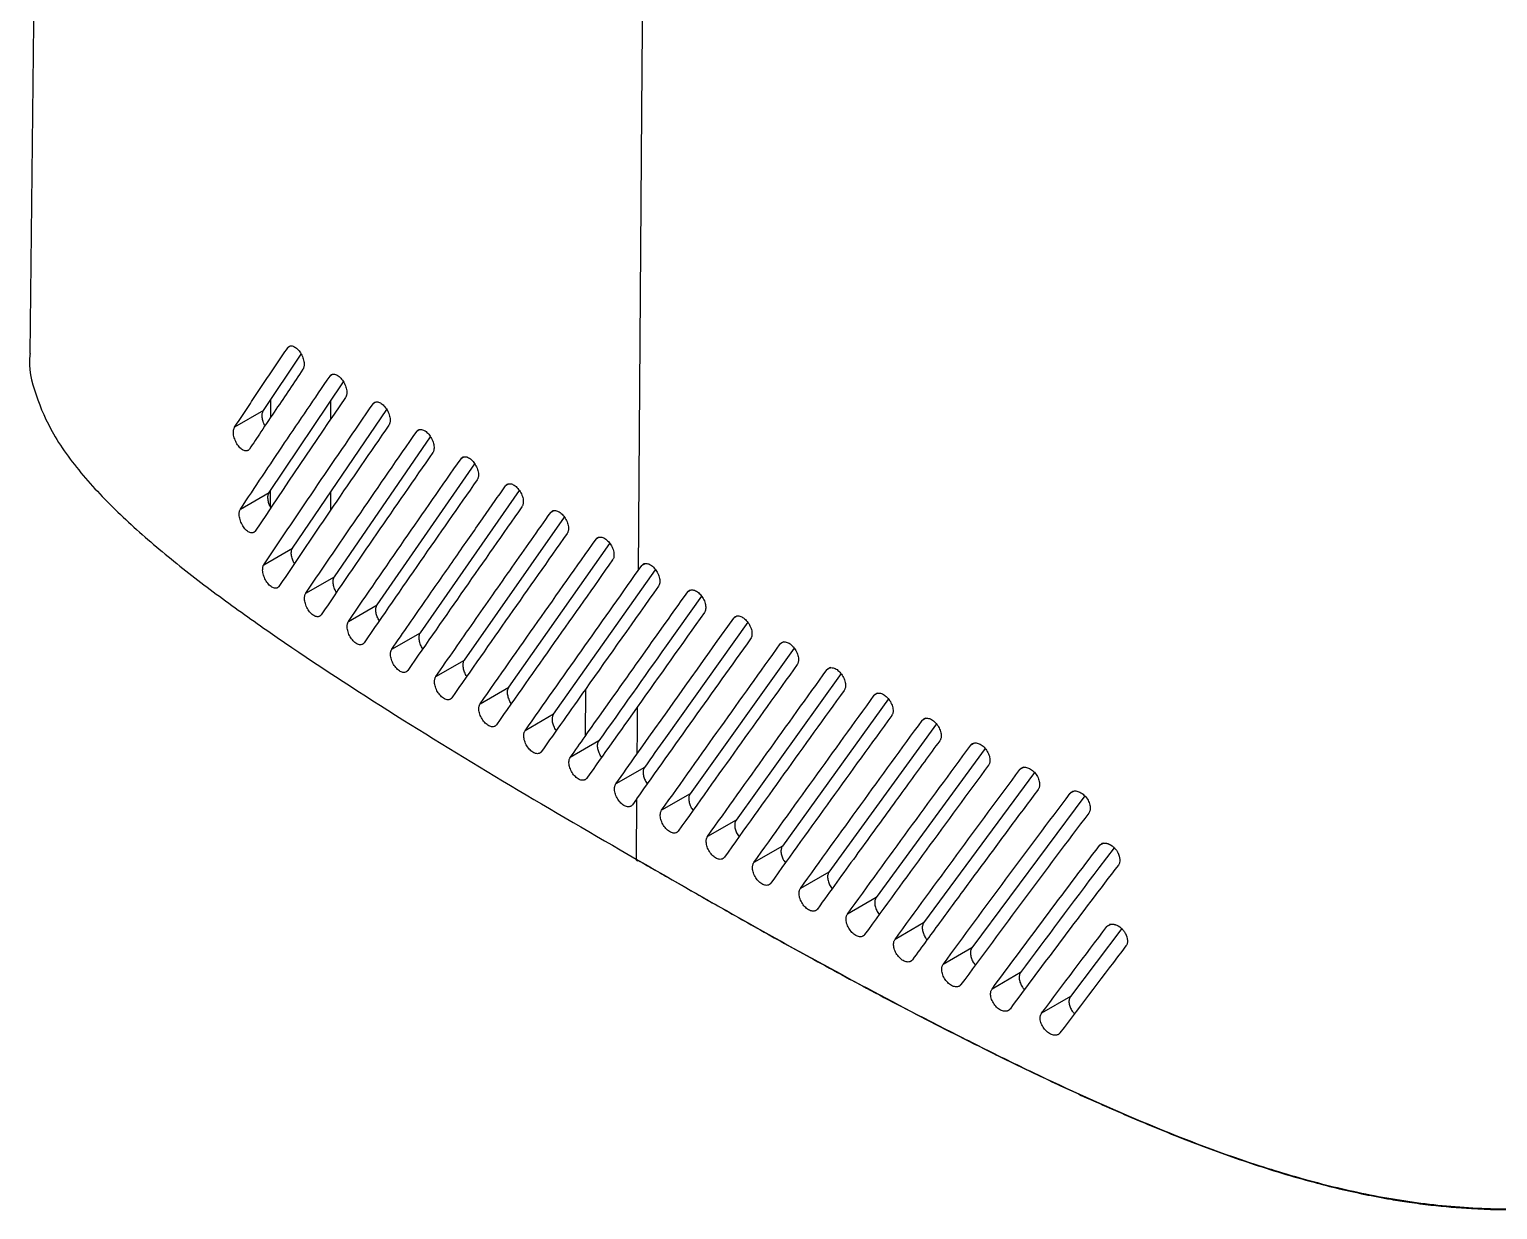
# Model space of a CAD drawing. Header units: millimetres. Extents: x 1677 to 3499, y -182 to 1106.
# Drawn here: x 2952.6 to 3087.2, y 393.3 to 501.5 of the extents above; entities that cross this region are included whole.
import ezdxf

# ---------------------------------------------------------------- set-up
doc = ezdxf.new("R2010")
doc.units = ezdxf.units.MM
doc.layers.get('0').update_dxf_attribs({"lineweight": 18})

msp = doc.modelspace()

# ---------------------------------------------------------------- linework, layer by layer
at = {"color": 7, "linetype": 'Continuous', "lineweight": 25}
for p, q in [((2974.08, 466.53), (2977.54, 471.72)), ((2974.61, 459.01), (2981.43, 469.16)), ((2980.27, 465.75), (2980.27, 467.44)), ((2974.08, 466.53), (2971.44, 465)), ((2976.76, 453.92), (2985.39, 466.64)), ((2980.59, 451.29), (2989.4, 464.14)), ((2984.5, 448.71), (2993.46, 461.66)), ((2971.97, 457.49), (2974.61, 459.01)), ((2980.27, 457.4), (2980.27, 459.1)), ((2988.48, 446.16), (2997.55, 459.2)), ((2992.51, 443.65), (3001.69, 456.76)), ((2974.13, 452.4), (2976.76, 453.92)), ((2996.58, 441.16), (3005.85, 454.33)), ((3008.45, 451.86), (3008.78, 452.33)), ((2977.96, 449.78), (2980.59, 451.29)), ((3000.69, 438.69), (3010.04, 451.93)), ((2981.88, 447.2), (2984.5, 448.71)), ((3014.25, 449.53), (3011, 444.96)), ((3018.48, 447.13), (3010.94, 436.53)), ((2985.86, 444.65), (2988.48, 446.16)), ((3022.74, 444.76), (3013.2, 431.39)), ((2989.89, 442.14), (2992.51, 443.65)), ((3027.04, 442.41), (3017.41, 428.98)), ((2993.96, 439.65), (2996.58, 441.16)), ((3003.6, 440.97), (3003.57, 436.65)), ((3031.38, 440.09), (3021.66, 426.59)), ((3000.69, 438.69), (2998.07, 437.18)), ((3035.78, 437.81), (3025.93, 424.22)), ((3004.84, 436.25), (3002.22, 434.73)), ((3040.24, 435.56), (3030.25, 421.87)), ((3009.02, 433.81), (3006.39, 432.3)), ((3044.76, 433.36), (3034.61, 419.55)), ((3008.29, 430.91), (3007.91, 430.39)), ((3008.29, 430.92), (3008.25, 425.41)), ((3013.2, 431.39), (3010.59, 429.88)), ((3049.39, 431.2), (3039.03, 417.26)), ((3017.41, 428.98), (3014.8, 427.48)), ((3008.17, 425.45), (3008.46, 425.28)), ((3021.66, 426.59), (3019.04, 425.08)), ((3052.07, 426.45), (3050.67, 424.6)), ((3025.93, 424.22), (3023.31, 422.71)), ((3050.67, 424.6), (3050.68, 424.61)), ((3030.25, 421.87), (3027.63, 420.36)), ((3034.61, 419.55), (3031.99, 418.04)), ((3052.78, 419.04), (3048.07, 412.8)), ((3039.03, 417.26), (3036.4, 415.74)), ((3043.5, 415.01), (3040.88, 413.49)), ((3048.07, 412.8), (3045.43, 411.28))]:
    msp.add_line(p, q, dxfattribs=at)
at = {"color": 8, "linetype": 'Continuous', "lineweight": 25}
for p, q in [((2976.49, 472.4), (2976.31, 472.3)), ((2980.37, 469.81), (2980.19, 469.7)), ((2984.33, 467.26), (2984.14, 467.15)), ((2988.34, 464.73), (2988.14, 464.62)), ((2992.4, 462.24), (2992.2, 462.12)), ((2996.49, 459.76), (2996.29, 459.64)), ((3000.61, 457.29), (3000.42, 457.19)), ((3004.78, 454.86), (3004.58, 454.75)), ((3009.07, 452.49), (3008.78, 452.33)), ((3013.27, 450.08), (3012.98, 449.91)), ((3017.5, 447.68), (3017.21, 447.51)), ((3021.79, 445.32), (3021.46, 445.13)), ((3026.08, 442.96), (3025.75, 442.77)), ((3030.42, 440.62), (3030.09, 440.43)), ((3034.81, 438.32), (3034.48, 438.12)), ((3039.27, 436.05), (3038.93, 435.85)), ((3043.79, 433.82), (3043.44, 433.62)), ((3048.4, 431.64), (3048.05, 431.44)), ((3051.09, 426.86), (3050.73, 426.65)), ((3051.77, 419.42), (3051.42, 419.22))]:
    msp.add_line(p, q, dxfattribs=at)
at = {"color": 7, "linetype": 'Continuous', "lineweight": 25}
for points in [[(2953.86, 581.91), (2953.27, 526.83), (2952.68, 471.76)], [(3009.08, 536.04), (3008.76, 493.95), (3008.45, 451.86)], [(3008.35, 439.34), (3008.34, 437.18), (3008.32, 435.02)]]:
    msp.add_lwpolyline(points, dxfattribs=at)
for start_param, end_param in [(1.403131, 1.405159), (1.413501, 1.415308)]:
    msp.add_ellipse((2976.77, 331.16), major_axis=(2.48, 817.3), ratio=0.003023, start_param=start_param, end_param=end_param, dxfattribs=at)
for points, knots in [([(2976.31, 472.3), (2976.32, 472.31), (2976.34, 472.34), (2976.38, 472.38), (2976.42, 472.41), (2976.47, 472.44), (2976.54, 472.46), (2976.65, 472.48), (2976.8, 472.44), (2976.96, 472.37), (2977.17, 472.22), (2977.43, 471.94), (2977.63, 471.57), (2977.74, 471.27), (2977.8, 471.04), (2977.83, 470.82), (2977.82, 470.64), (2977.79, 470.51), (2977.76, 470.4), (2977.72, 470.34), (2977.71, 470.32)], [0, 0, 0, 0, 3132.908777, 6237.33648, 9332.755591, 12438.807198, 15574.931761, 23342.978654, 31115.457553, 38881.522736, 46648.825354, 62105.657865, 77567.282024, 85344.363943, 93117.339069, 100896.313734, 108673.743248, 113881.785831, 119044.94757, 124254.642774, 124254.642774, 124254.642774, 124254.642774]), ([(2952.7, 471.76), (2952.69, 471.73), (2952.49, 470.46), (2953.15, 467.95), (2954.78, 464.15), (2957.65, 460.31), (2961.37, 456.52), (2965.55, 452.92), (2970.01, 449.49), (2976.56, 444.82), (2985.43, 439.02), (2996.68, 432.12), (3004.39, 427.65), (3008.25, 425.41)], [0, 0, 0, 0, 157.0414, 5265.413477, 10386.541273, 16461.623818, 22512.678827, 28496.725884, 34431.949953, 40345.351997, 53456.454374, 66564.328152, 79683.230457, 79683.230457, 79683.230457, 79683.230457]), ([(2971.44, 465), (2971.76, 465.49), (2972.4, 466.45), (2973.37, 467.91), (2974.34, 469.37), (2975.32, 470.83), (2975.98, 471.81), (2976.31, 472.3)], [0, 0, 0, 0, 7505.783162, 15010.381855, 22513.893089, 30016.441955, 37518.426049, 37518.426049, 37518.426049, 37518.426049]), ([(2977.71, 470.32), (2977.29, 469.7), (2976.47, 468.48), (2975.18, 466.56), (2973.96, 464.74), (2973.15, 463.52), (2972.8, 463)], [0, 0, 0, 0, 7671.035032, 15323.58108, 23996.201017, 30647.169926, 30647.169926, 30647.169926, 30647.169926]), ([(2980.19, 469.7), (2980.2, 469.72), (2980.22, 469.75), (2980.26, 469.79), (2980.3, 469.82), (2980.35, 469.85), (2980.43, 469.87), (2980.54, 469.89), (2980.69, 469.86), (2980.85, 469.79), (2981.07, 469.63), (2981.33, 469.35), (2981.54, 468.99), (2981.65, 468.69), (2981.71, 468.46), (2981.73, 468.24), (2981.73, 468.07), (2981.7, 467.93), (2981.67, 467.82), (2981.63, 467.77), (2981.61, 467.74)], [0, 0, 0, 0, 3138.960879, 6249.103493, 9349.913229, 12461.050493, 15601.981425, 23384.221577, 31169.290959, 38948.947292, 46729.517877, 62213.124965, 77702.062201, 85492.231551, 93279.838213, 101071.89103, 108862.850244, 114080.234697, 119252.406905, 124470.650895, 124470.650895, 124470.650895, 124470.650895]), ([(2971.97, 457.49), (2973.31, 459.5), (2974.66, 461.53), (2977.4, 465.6), (2978.79, 467.65), (2980.19, 469.7)], [0, 0, 0, 0, 8646.453463, 8646.453463, 17292.906925, 17292.906925, 17292.906925, 17292.906925]), ([(2984.14, 467.15), (2984.15, 467.17), (2984.17, 467.2), (2984.21, 467.24), (2984.26, 467.27), (2984.3, 467.3), (2984.38, 467.32), (2984.49, 467.34), (2984.65, 467.31), (2984.81, 467.24), (2985.03, 467.09), (2985.3, 466.81), (2985.51, 466.45), (2985.62, 466.15), (2985.68, 465.92), (2985.71, 465.71), (2985.7, 465.53), (2985.67, 465.39), (2985.64, 465.29), (2985.6, 465.23), (2985.59, 465.2)], [0, 0, 0, 0, 3144.867217, 6260.678954, 9366.939504, 12483.332457, 15629.351208, 23425.718559, 31223.838963, 39017.227089, 46811.287362, 62322.009098, 77838.417627, 85641.979255, 93443.99559, 101249.419441, 109054.078846, 114280.795597, 119462.076261, 124689.173421, 124689.173421, 124689.173421, 124689.173421]), ([(2974.23, 465.14), (2974.18, 465.23), (2974.07, 465.45), (2973.98, 465.82), (2973.96, 466.19), (2974.01, 466.41), (2974.07, 466.5), (2974.08, 466.53)], [0, 0, 0, 0, 7015.193248, 16309.506711, 25542.377512, 34735.050743, 37554.845151, 37554.845151, 37554.845151, 37554.845151]), ([(2972.8, 463), (2972.79, 462.98), (2972.77, 462.95), (2972.73, 462.91), (2972.69, 462.88), (2972.64, 462.86), (2972.57, 462.83), (2972.46, 462.82), (2972.32, 462.86), (2972.16, 462.93), (2971.96, 463.09), (2971.71, 463.38), (2971.52, 463.74), (2971.41, 464.05), (2971.35, 464.28), (2971.33, 464.5), (2971.34, 464.68), (2971.36, 464.81), (2971.39, 464.92), (2971.43, 464.98), (2971.44, 465)], [0, 0, 0, 0, 3130.405003, 6232.747944, 9326.558413, 12431.530056, 15567.149521, 23329.571157, 31100.144259, 38861.335785, 46626.00446, 62075.499067, 77528.510122, 85303.184128, 93069.039044, 100845.105269, 108618.189262, 113822.636943, 118983.175143, 124191.899203, 124191.899203, 124191.899203, 124191.899203]), ([(2988.14, 464.62), (2988.16, 464.64), (2988.18, 464.67), (2988.22, 464.71), (2988.26, 464.74), (2988.31, 464.77), (2988.39, 464.8), (2988.51, 464.81), (2988.66, 464.79), (2988.83, 464.72), (2989.05, 464.57), (2989.32, 464.29), (2989.53, 463.93), (2989.65, 463.63), (2989.71, 463.41), (2989.73, 463.19), (2989.73, 463.01), (2989.7, 462.87), (2989.67, 462.77), (2989.63, 462.71), (2989.61, 462.68)], [0, 0, 0, 0, 3150.680209, 6272.13921, 9383.904893, 12505.687173, 15657.008161, 23467.480181, 31279.014035, 39086.260429, 46894.000757, 62432.13754, 77976.185501, 85793.386218, 93609.678285, 101428.719457, 109247.229326, 114483.292991, 119673.768852, 124909.949973, 124909.949973, 124909.949973, 124909.949973]), ([(2992.2, 462.12), (2992.21, 462.14), (2992.23, 462.17), (2992.27, 462.21), (2992.32, 462.24), (2992.37, 462.27), (2992.45, 462.3), (2992.56, 462.31), (2992.72, 462.29), (2992.89, 462.22), (2993.11, 462.07), (2993.39, 461.8), (2993.6, 461.44), (2993.72, 461.14), (2993.78, 460.91), (2993.8, 460.7), (2993.8, 460.52), (2993.77, 460.38), (2993.73, 460.28), (2993.7, 460.22), (2993.68, 460.19)], [0, 0, 0, 0, 3156.426213, 6283.517056, 9400.82806, 12528.098794, 15684.882614, 23509.452949, 31334.659216, 39155.866938, 46977.420226, 62543.195058, 78115.021892, 85946.01051, 93776.537004, 101609.365779, 109441.847879, 114687.296263, 119887.03352, 125132.435994, 125132.435994, 125132.435994, 125132.435994]), ([(2974.77, 457.61), (2974.72, 457.71), (2974.6, 457.93), (2974.51, 458.31), (2974.49, 458.67), (2974.54, 458.89), (2974.6, 458.99), (2974.61, 459.01)], [0, 0, 0, 0, 7265.37344, 16490.1286, 25659.266204, 34791.326603, 37596.786962, 37596.786962, 37596.786962, 37596.786962]), ([(2985.86, 444.65), (2986.38, 445.41), (2987.41, 446.9), (2988.91, 449.07), (2990.34, 451.12), (2991.68, 453.05), (2992.95, 454.87), (2994.14, 456.57), (2995.24, 458.14), (2995.95, 459.16), (2996.29, 459.64)], [0, 0, 0, 0, 8847.22618, 17229.879618, 25148.017273, 32601.690187, 39591.056092, 46116.126351, 52176.872228, 57773.267101, 57773.267101, 57773.267101, 57773.267101]), ([(2996.29, 459.64), (2996.3, 459.66), (2996.33, 459.69), (2996.37, 459.73), (2996.41, 459.76), (2996.46, 459.79), (2996.54, 459.82), (2996.66, 459.84), (2996.82, 459.81), (2996.99, 459.74), (2997.22, 459.6), (2997.49, 459.33), (2997.71, 458.97), (2997.83, 458.67), (2997.89, 458.44), (2997.91, 458.23), (2997.91, 458.05), (2997.88, 457.91), (2997.84, 457.81), (2997.81, 457.75), (2997.79, 457.72)], [0, 0, 0, 0, 3162.16945, 6294.909374, 9417.803653, 12550.621354, 15712.946044, 23551.661509, 31390.700357, 39225.958586, 47061.434741, 62655.040249, 78254.792453, 86099.715766, 93944.458282, 101791.207597, 109637.759137, 114892.612309, 120101.670209, 125356.41907, 125356.41907, 125356.41907, 125356.41907]), ([(2973.34, 455.49), (2973.33, 455.47), (2973.3, 455.44), (2973.27, 455.4), (2973.22, 455.37), (2973.18, 455.35), (2973.11, 455.32), (2973, 455.31), (2972.85, 455.34), (2972.7, 455.42), (2972.49, 455.57), (2972.24, 455.86), (2972.05, 456.23), (2971.94, 456.54), (2971.88, 456.77), (2971.86, 456.98), (2971.87, 457.16), (2971.89, 457.3), (2971.92, 457.4), (2971.96, 457.46), (2971.97, 457.49)], [0, 0, 0, 0, 3134.388282, 6240.594771, 9338.164642, 12446.809049, 15586.033874, 23358.130998, 31137.811434, 38908.504483, 46682.462652, 62150.657034, 77622.56917, 85406.475644, 93182.215298, 100967.569689, 108750.114293, 113961.020471, 119127.82639, 124342.628776, 124342.628776, 124342.628776, 124342.628776]), ([(2989.89, 442.14), (2990.47, 442.97), (2991.62, 444.64), (2993.37, 447.14), (2995.12, 449.65), (2996.88, 452.16), (2998.65, 454.67), (2999.83, 456.35), (3000.42, 457.19)], [0, 0, 0, 0, 7405.750782, 14809.153363, 22210.282652, 29609.13416, 37005.702311, 44399.980602, 44399.980602, 44399.980602, 44399.980602]), ([(3000.42, 457.19), (3000.43, 457.2), (3000.46, 457.23), (3000.5, 457.27), (3000.54, 457.31), (3000.59, 457.34), (3000.67, 457.37), (3000.79, 457.38), (3000.95, 457.36), (3001.12, 457.29), (3001.35, 457.15), (3001.63, 456.87), (3001.85, 456.52), (3001.97, 456.22), (3002.03, 455.99), (3002.06, 455.78), (3002.05, 455.6), (3002.02, 455.46), (3001.98, 455.36), (3001.95, 455.3), (3001.93, 455.27)], [0, 0, 0, 0, 3167.904755, 6306.305784, 9434.816919, 12573.237903, 15741.18321, 23594.081384, 31447.103439, 39296.491863, 47145.993129, 62767.60632, 78395.421919, 86254.396961, 94113.36035, 101974.148906, 109834.858167, 115099.150892, 120317.583998, 125581.774961, 125581.774961, 125581.774961, 125581.774961]), ([(2976.93, 452.5), (2976.87, 452.6), (2976.75, 452.83), (2976.65, 453.22), (2976.63, 453.58), (2976.69, 453.81), (2976.74, 453.9), (2976.76, 453.92)], [0, 0, 0, 0, 7673.008682, 16772.335233, 25830.557992, 34860.909407, 37649.143729, 37649.143729, 37649.143729, 37649.143729]), ([(3004.58, 454.75), (3004.6, 454.76), (3004.62, 454.8), (3004.66, 454.84), (3004.71, 454.87), (3004.76, 454.9), (3004.84, 454.93), (3004.96, 454.95), (3005.12, 454.92), (3005.29, 454.86), (3005.52, 454.71), (3005.8, 454.44), (3006.02, 454.09), (3006.14, 453.79), (3006.2, 453.56), (3006.23, 453.35), (3006.22, 453.17), (3006.2, 453.03), (3006.16, 452.92), (3006.12, 452.87), (3006.1, 452.84)], [0, 0, 0, 0, 3173.639553, 6317.715868, 9451.874045, 12595.945502, 15769.576264, 23636.697444, 31503.828718, 39367.41877, 47231.035471, 62880.814701, 78536.823161, 86409.950783, 94283.150987, 102158.08154, 110033.025471, 115306.793649, 120534.650964, 125808.362442, 125808.362442, 125808.362442, 125808.362442]), ([(2975.51, 450.41), (2975.5, 450.4), (2975.48, 450.37), (2975.44, 450.33), (2975.39, 450.3), (2975.35, 450.27), (2975.28, 450.25), (2975.17, 450.23), (2975.02, 450.27), (2974.86, 450.34), (2974.65, 450.49), (2974.4, 450.78), (2974.2, 451.15), (2974.09, 451.45), (2974.03, 451.68), (2974.01, 451.9), (2974.02, 452.08), (2974.04, 452.21), (2974.07, 452.32), (2974.11, 452.37), (2974.13, 452.4)], [0, 0, 0, 0, 3139.569985, 6250.647584, 9352.777551, 12465.674456, 15608.851655, 23393.145204, 31183.222424, 38965.584789, 46750.502625, 62241.214177, 77736.244948, 85530.954702, 93319.472711, 101115.780148, 108909.817041, 114128.779624, 119303.176174, 124524.907077, 124524.907077, 124524.907077, 124524.907077]), ([(3008.78, 452.33), (3008.84, 452.41), (3008.91, 452.47), (3009.1, 452.53), (3009.21, 452.52), (3009.43, 452.47), (3009.55, 452.41), (3009.78, 452.24), (3009.89, 452.13), (3010.09, 451.88), (3010.18, 451.74), (3010.32, 451.45), (3010.37, 451.3), (3010.43, 451), (3010.43, 450.86), (3010.4, 450.61), (3010.36, 450.5), (3010.3, 450.42)], [0, 0, 0, 0, 7278.332832, 7278.332832, 14556.665665, 14556.665665, 21834.998497, 21834.998497, 29113.33133, 29113.33133, 36391.664162, 36391.664162, 43669.996995, 43669.996995, 50948.329827, 50948.329827, 58226.66266, 58226.66266, 58226.66266, 58226.66266]), ([(2980.78, 449.85), (2980.72, 449.96), (2980.59, 450.2), (2980.49, 450.59), (2980.47, 450.95), (2980.52, 451.18), (2980.58, 451.27), (2980.59, 451.29)], [0, 0, 0, 0, 8128.394625, 17089.327623, 26025.098804, 34942.92067, 37712.592082, 37712.592082, 37712.592082, 37712.592082]), ([(2979.38, 447.8), (2979.36, 447.79), (2979.34, 447.76), (2979.3, 447.72), (2979.26, 447.69), (2979.21, 447.66), (2979.14, 447.63), (2979.03, 447.62), (2978.87, 447.65), (2978.71, 447.72), (2978.5, 447.88), (2978.24, 448.16), (2978.04, 448.52), (2977.93, 448.83), (2977.87, 449.05), (2977.85, 449.27), (2977.85, 449.45), (2977.88, 449.59), (2977.91, 449.69), (2977.95, 449.75), (2977.96, 449.78)], [0, 0, 0, 0, 3145.678063, 6262.504235, 9370.025804, 12487.965746, 15635.851952, 23434.538501, 31236.952859, 39033.064045, 46831.014229, 62348.382696, 77870.767684, 85678.373948, 93481.891209, 101291.15763, 109098.769855, 114327.180997, 119510.567037, 124740.611979, 124740.611979, 124740.611979, 124740.611979]), ([(3012.98, 449.91), (3013.04, 450), (3013.12, 450.05), (3013.31, 450.11), (3013.41, 450.11), (3013.64, 450.05), (3013.76, 449.99), (3013.99, 449.83), (3014.1, 449.72), (3014.3, 449.47), (3014.39, 449.33), (3014.53, 449.04), (3014.58, 448.89), (3014.64, 448.59), (3014.64, 448.45), (3014.61, 448.2), (3014.57, 448.09), (3014.51, 448.01)], [0, 0, 0, 0, 7291.51497, 7291.51497, 14583.029941, 14583.029941, 21874.544911, 21874.544911, 29166.059881, 29166.059881, 36457.574852, 36457.574852, 43749.089822, 43749.089822, 51040.604792, 51040.604792, 58332.119763, 58332.119763, 58332.119763, 58332.119763]), ([(2984.71, 447.25), (2984.64, 447.36), (2984.51, 447.61), (2984.4, 448), (2984.38, 448.36), (2984.43, 448.59), (2984.49, 448.69), (2984.5, 448.71)], [0, 0, 0, 0, 8493.546052, 17351.12445, 26193.321802, 35023.888364, 37776.923649, 37776.923649, 37776.923649, 37776.923649]), ([(2983.32, 445.24), (2983.3, 445.22), (2983.28, 445.19), (2983.24, 445.15), (2983.2, 445.12), (2983.15, 445.09), (2983.07, 445.06), (2982.96, 445.05), (2982.81, 445.08), (2982.64, 445.15), (2982.42, 445.3), (2982.16, 445.58), (2981.95, 445.94), (2981.84, 446.24), (2981.78, 446.47), (2981.76, 446.69), (2981.76, 446.87), (2981.79, 447), (2981.83, 447.11), (2981.86, 447.17), (2981.88, 447.2)], [0, 0, 0, 0, 3151.625791, 6274.147138, 9387.122797, 12510.29116, 15663.199506, 23476.167585, 31291.453644, 39101.429107, 46912.693158, 62457.10543, 78007.009617, 85827.836819, 93646.077038, 101468.623078, 109289.982, 114527.831767, 119720.319366, 124959.030805, 124959.030805, 124959.030805, 124959.030805]), ([(3017.21, 447.51), (3017.27, 447.6), (3017.35, 447.65), (3017.53, 447.71), (3017.64, 447.71), (3017.87, 447.65), (3017.99, 447.6), (3018.22, 447.43), (3018.33, 447.32), (3018.53, 447.08), (3018.62, 446.93), (3018.76, 446.64), (3018.82, 446.49), (3018.88, 446.19), (3018.88, 446.05), (3018.85, 445.81), (3018.81, 445.7), (3018.75, 445.61)], [0, 0, 0, 0, 7304.749672, 7304.749672, 14609.499345, 14609.499345, 21914.249017, 21914.249017, 29218.998689, 29218.998689, 36523.748362, 36523.748362, 43828.498034, 43828.498034, 51133.247706, 51133.247706, 58437.997379, 58437.997379, 58437.997379, 58437.997379]), ([(2988.7, 444.69), (2988.7, 444.69), (2988.61, 444.79), (2988.49, 445.06), (2988.37, 445.45), (2988.35, 445.82), (2988.4, 446.05), (2988.46, 446.14), (2988.48, 446.16)], [0, 0, 0, 0, 19.625317, 10319.284551, 20611.499092, 30893.013024, 41165.81443, 44375.954144, 44375.954144, 44375.954144, 44375.954144]), ([(2987.31, 442.7), (2987.3, 442.69), (2987.28, 442.66), (2987.24, 442.62), (2987.19, 442.58), (2987.15, 442.56), (2987.07, 442.53), (2986.95, 442.51), (2986.8, 442.54), (2986.63, 442.61), (2986.41, 442.76), (2986.14, 443.04), (2985.93, 443.4), (2985.82, 443.7), (2985.76, 443.93), (2985.73, 444.14), (2985.74, 444.32), (2985.77, 444.46), (2985.8, 444.56), (2985.84, 444.62), (2985.86, 444.65)], [0, 0, 0, 0, 3157.464915, 6285.650326, 9404.133489, 12532.673871, 15690.842241, 23518.023834, 31346.599276, 39170.530849, 46995.348228, 62567.125861, 78144.704376, 85979.042482, 93811.790745, 101647.883366, 109483.133571, 114730.4065, 119932.086514, 125179.751305, 125179.751305, 125179.751305, 125179.751305]), ([(3021.46, 445.13), (3021.48, 445.14), (3021.5, 445.18), (3021.54, 445.22), (3021.59, 445.25), (3021.64, 445.28), (3021.72, 445.31), (3021.85, 445.33), (3022.01, 445.31), (3022.19, 445.25), (3022.42, 445.11), (3022.71, 444.84), (3022.93, 444.49), (3023.06, 444.19), (3023.12, 443.97), (3023.15, 443.75), (3023.14, 443.57), (3023.11, 443.43), (3023.07, 443.33), (3023.04, 443.27), (3023.02, 443.24)], [0, 0, 0, 0, 3196.622178, 6363.528257, 9520.497662, 12687.496237, 15884.302183, 23808.654017, 31733.096455, 39654.018246, 47574.760499, 63338.373658, 79108.144668, 87038.579024, 94968.946324, 102901.141021, 110833.622587, 116145.565537, 121411.490136, 126723.846961, 126723.846961, 126723.846961, 126723.846961]), ([(2992.74, 442.16), (2992.73, 442.16), (2992.64, 442.27), (2992.52, 442.55), (2992.4, 442.93), (2992.38, 443.3), (2992.43, 443.53), (2992.49, 443.63), (2992.51, 443.65)], [0, 0, 0, 0, 384.903507, 10610.441823, 20832.412503, 31048.373083, 41258.93618, 44454.619392, 44454.619392, 44454.619392, 44454.619392]), ([(3025.75, 442.77), (3025.77, 442.78), (3025.79, 442.82), (3025.84, 442.86), (3025.88, 442.89), (3025.94, 442.92), (3026.02, 442.95), (3026.14, 442.97), (3026.31, 442.95), (3026.49, 442.89), (3026.73, 442.75), (3027.01, 442.48), (3027.24, 442.13), (3027.37, 441.84), (3027.43, 441.61), (3027.46, 441.4), (3027.45, 441.22), (3027.42, 441.08), (3027.38, 440.97), (3027.34, 440.91), (3027.33, 440.88)], [0, 0, 0, 0, 3202.336842, 6374.968593, 9537.709989, 12710.561462, 15913.334484, 23852.070284, 31791.155322, 39726.589431, 47661.808844, 63454.235799, 79252.701593, 87197.696768, 95142.355608, 103089.085815, 111036.190285, 116357.70224, 121633.263977, 126955.540626, 126955.540626, 126955.540626, 126955.540626]), ([(2991.36, 440.2), (2991.35, 440.18), (2991.33, 440.15), (2991.28, 440.11), (2991.24, 440.08), (2991.19, 440.05), (2991.11, 440.02), (2991, 440.01), (2990.84, 440.03), (2990.67, 440.1), (2990.45, 440.25), (2990.18, 440.53), (2989.96, 440.88), (2989.85, 441.19), (2989.79, 441.41), (2989.76, 441.63), (2989.77, 441.81), (2989.8, 441.94), (2989.83, 442.05), (2989.87, 442.11), (2989.89, 442.14)], [0, 0, 0, 0, 3163.250446, 6297.09374, 9421.130049, 12555.142997, 15718.728444, 23560.074886, 31402.268643, 39240.230821, 47078.795027, 62678.200859, 78283.597821, 86131.670891, 93978.787555, 101828.637524, 109677.893131, 114934.591937, 120145.538132, 125402.365481, 125402.365481, 125402.365481, 125402.365481]), ([(2996.82, 439.66), (2996.81, 439.67), (2996.72, 439.78), (2996.59, 440.06), (2996.47, 440.44), (2996.45, 440.81), (2996.5, 441.04), (2996.57, 441.14), (2996.58, 441.16)], [0, 0, 0, 0, 655.636494, 10831.940762, 21006.99705, 31179.196848, 41348.353749, 44533.914023, 44533.914023, 44533.914023, 44533.914023]), ([(3030.09, 440.43), (3030.1, 440.45), (3030.13, 440.48), (3030.17, 440.52), (3030.22, 440.56), (3030.27, 440.58), (3030.36, 440.62), (3030.48, 440.64), (3030.65, 440.62), (3030.83, 440.56), (3031.07, 440.42), (3031.36, 440.16), (3031.59, 439.81), (3031.72, 439.51), (3031.78, 439.29), (3031.81, 439.07), (3031.81, 438.89), (3031.78, 438.76), (3031.74, 438.65), (3031.7, 438.59), (3031.68, 438.56)], [0, 0, 0, 0, 3208.008754, 6386.364208, 9554.918332, 12733.707361, 15942.576522, 23895.711258, 31849.665851, 39799.711619, 47749.538416, 63570.996154, 79398.28942, 87358.008594, 95316.903284, 103278.320636, 111240.18581, 116571.267318, 121856.536332, 127188.911759, 127188.911759, 127188.911759, 127188.911759]), ([(2995.45, 437.72), (2995.44, 437.7), (2995.41, 437.67), (2995.37, 437.63), (2995.33, 437.6), (2995.28, 437.57), (2995.2, 437.54), (2995.08, 437.52), (2994.92, 437.55), (2994.75, 437.62), (2994.53, 437.76), (2994.25, 438.04), (2994.04, 438.39), (2993.92, 438.7), (2993.86, 438.92), (2993.83, 439.14), (2993.84, 439.31), (2993.87, 439.45), (2993.9, 439.56), (2993.94, 439.62), (2993.96, 439.65)], [0, 0, 0, 0, 3169.004394, 6308.505601, 9438.130724, 12577.691574, 15746.81305, 23602.376629, 31458.350286, 39310.409011, 47162.865993, 62790.111827, 78423.474225, 86285.465529, 94146.878372, 102010.640446, 109873.987365, 115140.117985, 120360.392049, 125626.537806, 125626.537806, 125626.537806, 125626.537806]), ([(3000.94, 437.19), (3000.93, 437.2), (3000.84, 437.31), (3000.71, 437.59), (3000.58, 437.98), (3000.56, 438.34), (3000.62, 438.57), (3000.68, 438.67), (3000.69, 438.69)], [0, 0, 0, 0, 783.957365, 10946.330744, 21108.66559, 31269.960342, 41429.770412, 44613.772941, 44613.772941, 44613.772941, 44613.772941]), ([(3034.48, 438.12), (3034.49, 438.14), (3034.52, 438.17), (3034.56, 438.21), (3034.61, 438.25), (3034.66, 438.28), (3034.75, 438.31), (3034.88, 438.33), (3035.05, 438.32), (3035.23, 438.26), (3035.47, 438.12), (3035.77, 437.86), (3036, 437.51), (3036.13, 437.22), (3036.19, 436.99), (3036.22, 436.78), (3036.22, 436.6), (3036.19, 436.46), (3036.15, 436.35), (3036.11, 436.29), (3036.09, 436.26)], [0, 0, 0, 0, 3213.61344, 6397.680914, 9572.094436, 12756.92789, 15972.06107, 23939.591053, 31908.704667, 39873.472943, 47838.065567, 63688.808242, 79545.069641, 87519.715934, 95492.74644, 103469.036764, 111445.820443, 116786.461454, 122081.518474, 127424.218369, 127424.218369, 127424.218369, 127424.218369]), ([(2999.57, 435.26), (2999.56, 435.24), (2999.54, 435.21), (2999.49, 435.17), (2999.45, 435.14), (2999.4, 435.11), (2999.32, 435.08), (2999.2, 435.06), (2999.04, 435.09), (2998.87, 435.15), (2998.64, 435.3), (2998.37, 435.57), (2998.15, 435.93), (2998.03, 436.23), (2997.97, 436.45), (2997.94, 436.67), (2997.95, 436.85), (2997.98, 436.98), (2998.02, 437.09), (2998.05, 437.15), (2998.07, 437.18)], [0, 0, 0, 0, 3174.748339, 6319.918799, 9455.167452, 12600.335939, 15775.079405, 23644.869981, 31514.811564, 39381.046308, 47247.50739, 62902.779225, 78564.248401, 86440.260934, 94315.989445, 102193.783893, 110071.319676, 115346.929414, 120576.589568, 125852.144456, 125852.144456, 125852.144456, 125852.144456]), ([(3005.09, 434.74), (3005.09, 434.75), (3004.99, 434.86), (3004.86, 435.14), (3004.73, 435.53), (3004.71, 435.89), (3004.77, 436.13), (3004.83, 436.22), (3004.84, 436.25)], [0, 0, 0, 0, 1005.499622, 11133.871128, 21262.653712, 31391.354691, 41519.523694, 44694.059425, 44694.059425, 44694.059425, 44694.059425]), ([(3036.09, 436.26), (3035.62, 435.62), (3034.65, 434.29), (3033.17, 432.27), (3031.62, 430.15), (3030.02, 427.94), (3028.36, 425.65), (3026.63, 423.26), (3025.47, 421.65), (3024.88, 420.82)], [0, 0, 0, 0, 6509.372097, 13331.395811, 20466.068679, 27913.391264, 35673.366405, 43745.998291, 52131.291384, 52131.291384, 52131.291384, 52131.291384]), ([(3038.93, 435.85), (3038.94, 435.87), (3038.97, 435.9), (3039.01, 435.94), (3039.06, 435.98), (3039.12, 436.01), (3039.2, 436.04), (3039.33, 436.07), (3039.5, 436.05), (3039.69, 435.99), (3039.94, 435.86), (3040.24, 435.6), (3040.47, 435.25), (3040.6, 434.96), (3040.67, 434.74), (3040.7, 434.52), (3040.69, 434.35), (3040.66, 434.21), (3040.62, 434.1), (3040.58, 434.04), (3040.56, 434.01)], [0, 0, 0, 0, 3219.12157, 6408.877137, 9589.202582, 12780.211956, 16001.820774, 23983.718714, 31968.349828, 39947.962371, 47927.509067, 63807.829356, 79693.205657, 87683.026683, 95670.039643, 103661.423292, 111653.300977, 117003.478157, 122308.415113, 127661.718197, 127661.718197, 127661.718197, 127661.718197]), ([(3003.73, 432.82), (3003.72, 432.8), (3003.69, 432.77), (3003.65, 432.73), (3003.6, 432.69), (3003.55, 432.67), (3003.47, 432.64), (3003.36, 432.62), (3003.19, 432.64), (3003.02, 432.71), (3002.79, 432.85), (3002.51, 433.12), (3002.3, 433.48), (3002.18, 433.78), (3002.12, 434), (3002.09, 434.22), (3002.1, 434.4), (3002.12, 434.54), (3002.16, 434.64), (3002.2, 434.7), (3002.22, 434.73)], [0, 0, 0, 0, 3180.490272, 6331.343784, 9472.247346, 12623.073914, 15803.510031, 23687.562215, 31571.612153, 39452.090981, 47332.659497, 63016.126515, 78705.835793, 86595.981289, 94486.029744, 102377.966053, 110269.771548, 115554.892046, 120793.99015, 126079.046042, 126079.046042, 126079.046042, 126079.046042]), ([(3009.02, 433.81), (3008.97, 433.73), (3008.89, 433.57), (3008.89, 433.21), (3008.98, 432.83), (3009.12, 432.51), (3009.24, 432.35), (3009.28, 432.31)], [0, 0, 0, 0, 8604.382181, 17208.754459, 25813.303853, 34417.922781, 38174.431848, 38174.431848, 38174.431848, 38174.431848]), ([(3043.44, 433.62), (3043.46, 433.64), (3043.48, 433.67), (3043.53, 433.71), (3043.58, 433.75), (3043.64, 433.78), (3043.72, 433.81), (3043.85, 433.84), (3044.03, 433.82), (3044.22, 433.76), (3044.47, 433.63), (3044.77, 433.38), (3045.02, 433.04), (3045.15, 432.75), (3045.21, 432.52), (3045.24, 432.31), (3045.24, 432.13), (3045.21, 431.99), (3045.17, 431.88), (3045.13, 431.82), (3045.11, 431.79)], [0, 0, 0, 0, 3224.466217, 6419.851943, 9606.144976, 12803.506243, 16031.89222, 24028.033061, 32028.695075, 40023.235823, 48018.01921, 63928.274283, 79842.886423, 87848.223965, 95848.890064, 103855.635798, 111862.807583, 117222.429112, 122537.356957, 127901.690948, 127901.690948, 127901.690948, 127901.690948]), ([(3007.91, 430.39), (3007.9, 430.37), (3007.88, 430.34), (3007.84, 430.3), (3007.79, 430.27), (3007.74, 430.24), (3007.66, 430.21), (3007.54, 430.19), (3007.38, 430.22), (3007.2, 430.28), (3006.97, 430.42), (3006.69, 430.69), (3006.47, 431.05), (3006.35, 431.35), (3006.29, 431.57), (3006.26, 431.79), (3006.27, 431.97), (3006.3, 432.1), (3006.34, 432.21), (3006.37, 432.27), (3006.39, 432.3)], [0, 0, 0, 0, 3186.236718, 6342.788823, 9489.375331, 12645.901787, 15832.087169, 23730.438122, 31628.712923, 39523.496497, 47418.263227, 63130.075888, 78848.149644, 86752.523721, 94656.907145, 102563.079233, 110469.224317, 115763.888359, 121012.47071, 126307.102355, 126307.102355, 126307.102355, 126307.102355]), ([(3013.2, 431.39), (3013.16, 431.31), (3013.08, 431.15), (3013.07, 430.79), (3013.17, 430.41), (3013.31, 430.08), (3013.43, 429.93), (3013.47, 429.88)], [0, 0, 0, 0, 8564.476247, 17128.950475, 25693.446408, 34257.763241, 38242.022995, 38242.022995, 38242.022995, 38242.022995]), ([(3045.11, 431.79), (3044.7, 431.24), (3043.87, 430.13), (3042.63, 428.47), (3041.38, 426.78), (3040.11, 425.06), (3038.83, 423.33), (3037.54, 421.57), (3036.23, 419.79), (3034.91, 417.99), (3034.03, 416.78), (3033.58, 416.17)], [0, 0, 0, 0, 6912.795804, 13932.295483, 21058.623652, 28291.902599, 35632.165209, 43079.432075, 50633.723708, 58295.060323, 66063.461622, 66063.461622, 66063.461622, 66063.461622]), ([(3036.4, 415.74), (3038.31, 418.34), (3040.22, 420.94), (3044.1, 426.17), (3046.06, 428.79), (3048.05, 431.44)], [0, 0, 0, 0, 8896.489307, 8896.489307, 17792.978614, 17792.978614, 17792.978614, 17792.978614]), ([(3048.05, 431.44), (3048.06, 431.45), (3048.09, 431.49), (3048.14, 431.53), (3048.19, 431.57), (3048.24, 431.6), (3048.33, 431.63), (3048.47, 431.66), (3048.65, 431.65), (3048.84, 431.59), (3049.1, 431.46), (3049.41, 431.21), (3049.65, 430.88), (3049.79, 430.59), (3049.86, 430.36), (3049.89, 430.15), (3049.88, 429.97), (3049.85, 429.83), (3049.81, 429.72), (3049.77, 429.66), (3049.75, 429.63)], [0, 0, 0, 0, 3229.356368, 6430.171652, 9622.501532, 12826.56584, 16062.369763, 24072.326768, 32090.042965, 40099.599794, 48110.067189, 64050.757255, 79994.577599, 88016.079787, 96029.500023, 104052.067448, 112074.822919, 117443.582008, 122768.652903, 128144.894399, 128144.894399, 128144.894399, 128144.894399]), ([(3012.12, 427.98), (3012.11, 427.96), (3012.08, 427.93), (3012.04, 427.89), (3011.99, 427.85), (3011.94, 427.83), (3011.86, 427.8), (3011.74, 427.78), (3011.58, 427.8), (3011.41, 427.87), (3011.17, 428.01), (3010.89, 428.28), (3010.67, 428.63), (3010.55, 428.93), (3010.49, 429.16), (3010.46, 429.37), (3010.47, 429.55), (3010.5, 429.69), (3010.54, 429.8), (3010.57, 429.85), (3010.59, 429.88)], [0, 0, 0, 0, 3192.002214, 6354.271434, 9506.561057, 12668.811299, 15860.775486, 23773.448794, 31686.032635, 39595.144968, 47504.197162, 63244.474497, 78991.019781, 86909.701093, 94828.427202, 102748.909164, 110669.419228, 115973.663664, 121231.761559, 126536.006542, 126536.006542, 126536.006542, 126536.006542]), ([(3049.75, 429.63), (3047.74, 426.98), (3045.77, 424.34), (3041.87, 419.1), (3039.94, 416.49), (3038.02, 413.89)], [0, 0, 0, 0, 8897.128558, 8897.128558, 17794.257117, 17794.257117, 17794.257117, 17794.257117]), ([(3017.41, 428.98), (3017.37, 428.9), (3017.29, 428.74), (3017.28, 428.38), (3017.38, 428), (3017.52, 427.67), (3017.65, 427.51), (3017.69, 427.46)], [0, 0, 0, 0, 8536.541148, 17073.089707, 25609.260362, 34144.848848, 38309.908762, 38309.908762, 38309.908762, 38309.908762]), ([(3016.34, 425.57), (3016.33, 425.56), (3016.3, 425.53), (3016.26, 425.49), (3016.21, 425.45), (3016.16, 425.42), (3016.08, 425.39), (3015.96, 425.37), (3015.8, 425.4), (3015.62, 425.46), (3015.39, 425.6), (3015.11, 425.87), (3014.89, 426.23), (3014.76, 426.52), (3014.7, 426.75), (3014.68, 426.97), (3014.68, 427.14), (3014.71, 427.28), (3014.75, 427.39), (3014.79, 427.45), (3014.8, 427.48)], [0, 0, 0, 0, 3197.76532, 6365.759268, 9523.768312, 12691.765781, 15889.537592, 23816.574753, 31743.509876, 39667.009021, 47590.366469, 63359.178122, 79134.253988, 87067.288053, 95000.376499, 102935.216041, 110870.143754, 116183.980287, 121451.620626, 126765.525272, 126765.525272, 126765.525272, 126765.525272]), ([(3051.02, 426.85), (3051.01, 426.84), (3050.99, 426.84), (3050.96, 426.83), (3050.95, 426.82)], [0, 0, 0, 0, 9019.237112, 17857.151508, 17857.151508, 17857.151508, 17857.151508]), ([(3051.02, 426.85), (3051.05, 426.86), (3051.12, 426.87), (3051.18, 426.87), (3051.22, 426.87)], [0, 0, 0, 0, 8933.875673, 17857.789731, 17857.789731, 17857.789731, 17857.789731]), ([(3051.22, 426.87), (3051.24, 426.87), (3051.3, 426.87), (3051.36, 426.86), (3051.39, 426.85)], [0, 0, 0, 0, 8927.496962, 17858.930264, 17858.930264, 17858.930264, 17858.930264]), ([(3051.39, 426.85), (3051.4, 426.85), (3051.41, 426.85), (3051.42, 426.84), (3051.44, 426.84), (3051.45, 426.84), (3051.46, 426.83), (3051.47, 426.83), (3051.48, 426.83), (3051.49, 426.83), (3051.5, 426.82), (3051.51, 426.82), (3051.52, 426.82), (3051.52, 426.81), (3051.53, 426.81), (3051.55, 426.8), (3051.56, 426.8), (3051.58, 426.79), (3051.59, 426.79), (3051.6, 426.78), (3051.61, 426.78), (3051.62, 426.77), (3051.63, 426.77), (3051.65, 426.76), (3051.66, 426.75), (3051.67, 426.75), (3051.68, 426.74), (3051.69, 426.74), (3051.7, 426.73), (3051.71, 426.73), (3051.72, 426.72), (3051.72, 426.72), (3051.73, 426.72), (3051.74, 426.71), (3051.74, 426.71), (3051.75, 426.71), (3051.75, 426.7), (3051.76, 426.7), (3051.76, 426.7), (3051.77, 426.69), (3051.78, 426.69), (3051.79, 426.68), (3051.8, 426.67), (3051.83, 426.66), (3051.86, 426.63), (3051.9, 426.61), (3051.93, 426.58), (3051.97, 426.55), (3051.99, 426.53), (3052, 426.52)], [0, 0, 0, 0, 10221.49194, 20432.716578, 24515.271208, 30637.741548, 35739.123395, 40840.409643, 45942.095218, 51044.674935, 56148.643349, 61254.494616, 66362.722345, 71473.819464, 76588.278064, 81706.589278, 91956.606447, 102227.898135, 107372.795885, 112524.465073, 117683.386273, 122850.038046, 128024.896807, 133208.436709, 143603.327651, 148815.731593, 154038.688433, 159272.659361, 164518.102659, 169775.473612, 172408.780419, 175045.238442, 179270.259783, 182370.145838, 185455.682971, 188025.292004, 190593.446298, 193160.20804, 195725.63952, 200852.745689, 203414.561064, 205975.296259, 215331.961445, 229347.935973, 246850.161193, 270188.62084, 287721.868647, 308238.06123, 328850.48025, 328850.48025, 328850.48025, 328850.48025]), ([(3008.25, 425.41), (3014.11, 422.03), (3022.96, 416.99), (3033.64, 411.32), (3038.32, 408.95), (3041.46, 407.38), (3043.04, 406.6), (3047.85, 404.3), (3051.12, 402.81), (3057.91, 399.95), (3061.41, 398.6), (3066.91, 396.8), (3068.78, 396.24), (3071.68, 395.48), (3072.66, 395.24), (3074.65, 394.8), (3075.66, 394.59), (3077.71, 394.22), (3078.75, 394.06), (3080.84, 393.77), (3081.89, 393.66), (3085.08, 393.38), (3087.26, 393.3), (3091.58, 393.38), (3093.71, 393.54), (3097.91, 394.05), (3099.97, 394.4), (3103, 395.04), (3103.99, 395.27), (3105.94, 395.76), (3106.9, 396.01), (3109.75, 396.83), (3111.6, 397.42), (3117.04, 399.3), (3120.51, 400.7), (3127.24, 403.6), (3130.5, 405.12), (3136.91, 408.23), (3140.06, 409.82), (3146.29, 413.06), (3149.36, 414.7), (3158.48, 419.67), (3164.43, 423.06), (3170.35, 426.47)], [0, 0, 0, 0, 19470.506279, 29205.759419, 34073.385989, 34073.385989, 38941.012559, 38941.012559, 48676.265698, 48676.265698, 58411.518838, 58411.518838, 63279.145408, 63279.145408, 65712.958693, 65712.958693, 68146.771978, 68146.771978, 70580.585263, 70580.585263, 73014.398547, 73014.398547, 77882.025117, 77882.025117, 82749.651687, 82749.651687, 87617.278257, 87617.278257, 90051.091542, 90051.091542, 92484.904827, 92484.904827, 97352.531397, 97352.531397, 107087.784536, 107087.784536, 116823.037676, 116823.037676, 126558.290816, 126558.290816, 136293.543955, 136293.543955, 155764.050235, 155764.050235, 155764.050235, 155764.050235]), ([(3008.25, 425.41), (3008.25, 425.35), (3008.27, 425.29), (3008.35, 425.24), (3008.41, 425.25), (3008.46, 425.28)], [0, 0, 0, 0, 8798.209887, 8798.209887, 17596.419774, 17596.419774, 17596.419774, 17596.419774]), ([(3008.46, 425.28), (3008.91, 425.02), (3009.87, 424.47), (3011.4, 423.59), (3013.12, 422.61), (3015.03, 421.52), (3017.13, 420.33), (3019.42, 419.03), (3021.91, 417.64), (3024.6, 416.16), (3027.5, 414.58), (3030.61, 412.91), (3033.94, 411.16), (3037.5, 409.33), (3041.3, 407.43), (3045.35, 405.46), (3049.66, 403.45), (3054.28, 401.42), (3059.24, 399.4), (3064.6, 397.46), (3069.15, 396.07), (3072.69, 395.17), (3075.04, 394.65), (3077.19, 394.24), (3079.21, 393.92), (3081.67, 393.6), (3085.12, 393.3), (3088.91, 393.22), (3092.37, 393.38), (3094.58, 393.58), (3097.05, 393.88), (3099.35, 394.23), (3102.9, 394.93), (3107.53, 396.07), (3112.07, 397.51), (3116.35, 399.05), (3120.51, 400.66), (3124.78, 402.48), (3128.71, 404.27), (3132.6, 406.1), (3137.98, 408.74), (3143.6, 411.62), (3149.13, 414.56), (3154.03, 417.22), (3159.44, 420.24), (3164.8, 423.28), (3168.36, 425.32), (3170.13, 426.34)], [0, 0, 0, 0, 2966.237355, 6338.62099, 10117.210322, 14302.025195, 18893.037551, 23890.168182, 29293.291756, 35102.25428, 41316.908317, 47937.172634, 54963.124541, 62395.134932, 70234.058003, 78481.489715, 87131.713261, 96178.855436, 105637.773316, 115514.401174, 125775.212989, 129691.495733, 133611.064159, 137543.993611, 140249.759981, 143447.247311, 149331.429677, 156558.737955, 161125.919636, 165541.338164, 167024.258618, 172929.401785, 176681.17759, 184549.079113, 196456.807995, 200874.343551, 208138.265858, 219843.951044, 225707.409617, 231574.858831, 243307.97583, 258734.235164, 266755.949399, 278478.962607, 290203.934661, 301931.385502, 313660.936034, 313660.936034, 313660.936034, 313660.936034]), ([(3021.66, 426.59), (3021.61, 426.51), (3021.53, 426.35), (3021.52, 425.99), (3021.62, 425.61), (3021.77, 425.28), (3021.9, 425.12), (3021.94, 425.06)], [0, 0, 0, 0, 8510.80064, 17021.632539, 25531.504664, 34040.44704, 38378.155155, 38378.155155, 38378.155155, 38378.155155]), ([(3052, 426.52), (3052.03, 426.5), (3052.07, 426.46), (3052.12, 426.41), (3052.14, 426.39)], [0, 0, 0, 0, 8934.967437, 17864.642278, 17864.642278, 17864.642278, 17864.642278]), ([(3052.32, 426.15), (3052.34, 426.13), (3052.37, 426.08), (3052.4, 426.03), (3052.41, 426.01)], [0, 0, 0, 0, 8936.403721, 17867.401521, 17867.401521, 17867.401521, 17867.401521]), ([(3052.41, 426.01), (3052.52, 425.8), (3052.59, 425.57), (3052.6, 425.27), (3052.6, 425.18), (3052.55, 425), (3052.51, 424.93), (3052.46, 424.86)], [0, 0, 0, 0, 12488.135886, 12488.135886, 18732.203829, 18732.203829, 24976.271772, 24976.271772, 24976.271772, 24976.271772]), ([(3020.59, 423.19), (3020.58, 423.17), (3020.55, 423.14), (3020.51, 423.1), (3020.46, 423.06), (3020.41, 423.04), (3020.33, 423), (3020.21, 422.99), (3020.04, 423.01), (3019.87, 423.07), (3019.63, 423.21), (3019.35, 423.48), (3019.12, 423.83), (3019, 424.13), (3018.94, 424.36), (3018.91, 424.57), (3018.92, 424.75), (3018.95, 424.89), (3018.99, 425), (3019.02, 425.05), (3019.04, 425.08)], [0, 0, 0, 0, 3203.52174, 6377.250153, 9541.00448, 12714.790513, 15918.42577, 23859.871092, 31801.254015, 39739.218542, 47676.935864, 63474.405099, 79278.108688, 87225.56976, 95173.044471, 103122.316653, 111071.750729, 116395.197515, 121672.423693, 126996.067008, 126996.067008, 126996.067008, 126996.067008]), ([(3025.93, 424.22), (3025.89, 424.14), (3025.8, 423.97), (3025.8, 423.62), (3025.9, 423.24), (3026.05, 422.91), (3026.18, 422.74), (3026.23, 422.69)], [0, 0, 0, 0, 8480.565514, 16961.221561, 25440.104219, 33917.819436, 38446.810491, 38446.810491, 38446.810491, 38446.810491]), ([(3024.88, 420.82), (3024.86, 420.81), (3024.84, 420.77), (3024.79, 420.73), (3024.75, 420.7), (3024.7, 420.67), (3024.61, 420.64), (3024.49, 420.62), (3024.32, 420.64), (3024.15, 420.7), (3023.91, 420.84), (3023.62, 421.11), (3023.4, 421.46), (3023.27, 421.76), (3023.21, 421.98), (3023.18, 422.2), (3023.19, 422.37), (3023.22, 422.51), (3023.26, 422.62), (3023.29, 422.68), (3023.31, 422.71)], [0, 0, 0, 0, 3209.258146, 6388.726996, 9558.258734, 12737.891222, 15947.472648, 23903.366387, 31859.337733, 39811.862128, 47764.014859, 63590.298925, 79422.743378, 87384.734535, 95346.600634, 103310.409259, 111274.45946, 116607.533082, 121894.39862, 127227.890313, 127227.890313, 127227.890313, 127227.890313]), ([(3030.25, 421.87), (3030.21, 421.79), (3030.12, 421.63), (3030.12, 421.27), (3030.21, 420.89), (3030.37, 420.56), (3030.51, 420.39), (3030.56, 420.33)], [0, 0, 0, 0, 8439.723807, 16879.570276, 25316.553837, 33752.332104, 38515.92301, 38515.92301, 38515.92301, 38515.92301]), ([(3029.2, 418.48), (3029.19, 418.47), (3029.17, 418.43), (3029.12, 418.39), (3029.07, 418.36), (3029.02, 418.33), (3028.94, 418.3), (3028.81, 418.27), (3028.65, 418.3), (3028.47, 418.36), (3028.23, 418.49), (3027.94, 418.76), (3027.71, 419.11), (3027.58, 419.41), (3027.52, 419.63), (3027.49, 419.85), (3027.5, 420.02), (3027.53, 420.16), (3027.57, 420.27), (3027.61, 420.33), (3027.63, 420.36)], [0, 0, 0, 0, 3214.956364, 6400.165346, 9575.512812, 12761.068644, 15976.710845, 23947.083955, 31917.835462, 39885.029585, 47851.715815, 63707.006683, 79568.317453, 87544.974135, 95521.208817, 103499.689019, 111478.486616, 116821.198901, 122117.767419, 127461.253264, 127461.253264, 127461.253264, 127461.253264]), ([(3034.61, 419.55), (3034.57, 419.47), (3034.48, 419.3), (3034.48, 418.95), (3034.58, 418.57), (3034.74, 418.23), (3034.88, 418.06), (3034.93, 418)], [0, 0, 0, 0, 8381.359533, 16762.930742, 25140.203257, 33516.533724, 38585.537668, 38585.537668, 38585.537668, 38585.537668]), ([(3051.71, 419.42), (3051.7, 419.41), (3051.67, 419.41), (3051.65, 419.4), (3051.64, 419.39)], [0, 0, 0, 0, 9030.134661, 17879.49879, 17879.49879, 17879.49879, 17879.49879]), ([(3051.71, 419.42), (3051.72, 419.42), (3051.74, 419.42), (3051.77, 419.43), (3051.8, 419.44), (3051.82, 419.44), (3051.86, 419.44), (3051.89, 419.44), (3051.92, 419.44), (3051.95, 419.44), (3051.98, 419.44), (3052.01, 419.43), (3052.04, 419.43), (3052.06, 419.43), (3052.07, 419.42), (3052.09, 419.42), (3052.1, 419.42), (3052.12, 419.41), (3052.13, 419.41), (3052.13, 419.41), (3052.14, 419.41), (3052.15, 419.41), (3052.15, 419.4), (3052.16, 419.4), (3052.17, 419.4), (3052.18, 419.4), (3052.19, 419.39), (3052.19, 419.39), (3052.2, 419.39), (3052.2, 419.39)], [0, 0, 0, 0, 11945.608705, 23857.362831, 33371.172835, 47630.615663, 58498.735508, 74829.3333, 83017.26879, 95338.07814, 106339.358882, 122949.186227, 133287.02004, 137369.404883, 143485.430912, 148237.103406, 155357.849713, 160101.782918, 162947.305103, 165081.162743, 167214.857935, 170178.19008, 173141.553421, 176105.148291, 179069.174976, 182033.833676, 184999.324462, 187965.847238, 190933.601704, 190933.601704, 190933.601704, 190933.601704]), ([(3052.7, 419.09), (3052.72, 419.07), (3052.77, 419.03), (3052.81, 418.98), (3052.83, 418.96)], [0, 0, 0, 0, 8946.32589, 17887.038622, 17887.038622, 17887.038622, 17887.038622]), ([(3053.02, 418.72), (3053.03, 418.7), (3053.07, 418.65), (3053.09, 418.6), (3053.11, 418.58)], [0, 0, 0, 0, 8947.848297, 17889.788391, 17889.788391, 17889.788391, 17889.788391]), ([(3033.58, 416.17), (3033.57, 416.15), (3033.55, 416.12), (3033.5, 416.08), (3033.45, 416.04), (3033.4, 416.01), (3033.31, 415.98), (3033.19, 415.96), (3033.02, 415.98), (3032.84, 416.04), (3032.59, 416.18), (3032.3, 416.44), (3032.07, 416.79), (3031.94, 417.08), (3031.88, 417.31), (3031.85, 417.52), (3031.86, 417.7), (3031.89, 417.84), (3031.93, 417.95), (3031.97, 418.01), (3031.99, 418.04)], [0, 0, 0, 0, 3220.593395, 6411.533409, 9592.741036, 12784.318525, 16006.17295, 23991.041903, 31976.82331, 39958.811803, 47940.153859, 63824.6792, 79714.990864, 87706.484672, 95697.028108, 103690.34829, 111684.045756, 117036.400727, 122342.746079, 127696.413516, 127696.413516, 127696.413516, 127696.413516]), ([(3053.11, 418.58), (3053.22, 418.37), (3053.29, 418.15), (3053.3, 417.85), (3053.29, 417.75), (3053.25, 417.58), (3053.21, 417.5), (3053.16, 417.44)], [0, 0, 0, 0, 12502.093958, 12502.093958, 18753.140937, 18753.140937, 25004.187916, 25004.187916, 25004.187916, 25004.187916]), ([(3039.03, 417.26), (3038.98, 417.18), (3038.89, 417.01), (3038.89, 416.66), (3038.99, 416.28), (3039.15, 415.93), (3039.3, 415.76), (3039.36, 415.69)], [0, 0, 0, 0, 8298.317951, 16596.943925, 24889.273947, 33181.249322, 38655.726784, 38655.726784, 38655.726784, 38655.726784]), ([(3038.02, 413.89), (3038.01, 413.87), (3037.98, 413.84), (3037.94, 413.8), (3037.89, 413.76), (3037.84, 413.73), (3037.75, 413.7), (3037.62, 413.68), (3037.45, 413.7), (3037.27, 413.76), (3037.02, 413.89), (3036.72, 414.15), (3036.49, 414.5), (3036.36, 414.79), (3036.3, 415.01), (3036.27, 415.23), (3036.28, 415.41), (3036.3, 415.55), (3036.34, 415.65), (3036.38, 415.71), (3036.4, 415.74)], [0, 0, 0, 0, 3226.143145, 6422.795576, 9609.915667, 12807.638874, 16035.900719, 24035.266976, 32036.397453, 40033.323729, 48029.474509, 63943.508195, 79862.97116, 87869.518783, 95874.269516, 103882.636862, 111891.410976, 117253.405034, 122569.6148, 127933.702183, 127933.702183, 127933.702183, 127933.702183]), ([(3043.5, 415.01), (3043.46, 414.92), (3043.37, 414.76), (3043.36, 414.4), (3043.46, 414.02), (3043.64, 413.68), (3043.79, 413.5), (3043.86, 413.43)], [0, 0, 0, 0, 8220.275502, 16441.019939, 24652.306024, 32864.497235, 38726.596985, 38726.596985, 38726.596985, 38726.596985]), ([(3042.53, 411.65), (3042.51, 411.64), (3042.49, 411.6), (3042.44, 411.56), (3042.39, 411.52), (3042.34, 411.49), (3042.25, 411.46), (3042.12, 411.44), (3041.94, 411.45), (3041.76, 411.51), (3041.51, 411.64), (3041.21, 411.9), (3040.97, 412.24), (3040.84, 412.54), (3040.77, 412.76), (3040.74, 412.97), (3040.75, 413.15), (3040.78, 413.29), (3040.82, 413.4), (3040.86, 413.46), (3040.88, 413.49)], [0, 0, 0, 0, 3231.570381, 6433.899888, 9626.986314, 12830.998331, 16065.897915, 24079.734831, 32096.581071, 40108.585886, 48119.714041, 64063.541326, 80012.2838, 88034.132206, 96052.920005, 104076.562269, 112100.593157, 117472.200672, 122798.364595, 128173.154579, 128173.154579, 128173.154579, 128173.154579]), ([(3048.07, 412.8), (3048.02, 412.72), (3047.93, 412.55), (3047.92, 412.2), (3048.02, 411.82), (3048.2, 411.47), (3048.37, 411.29), (3048.44, 411.21)], [0, 0, 0, 0, 8155.543553, 16311.795003, 24453.690341, 32599.168047, 38798.410768, 38798.410768, 38798.410768, 38798.410768]), ([(3047.11, 409.46), (3047.1, 409.44), (3047.07, 409.41), (3047.02, 409.37), (3046.97, 409.33), (3046.92, 409.3), (3046.83, 409.26), (3046.7, 409.24), (3046.52, 409.25), (3046.33, 409.31), (3046.07, 409.44), (3045.77, 409.69), (3045.52, 410.03), (3045.39, 410.32), (3045.32, 410.55), (3045.29, 410.76), (3045.3, 410.94), (3045.33, 411.08), (3045.37, 411.19), (3045.41, 411.25), (3045.43, 411.28)], [0, 0, 0, 0, 3236.647719, 6444.514942, 9643.639888, 12854.220184, 16096.234763, 24124.399438, 32157.618281, 40185.000568, 48211.233028, 64185.206003, 80163.270704, 88200.821095, 96233.206714, 104272.492112, 112312.054706, 117693.161101, 123029.392851, 128415.388407, 128415.388407, 128415.388407, 128415.388407])]:
    msp.add_open_spline(points, degree=3, knots=knots, dxfattribs=at)
for points in [[(2981.61, 467.74), (2978.8, 463.62), (2976.03, 459.53), (2973.34, 455.49)], [(2974.13, 452.4), (2977.38, 457.27), (2980.73, 462.19), (2984.14, 467.15)], [(2985.59, 465.2), (2982.16, 460.23), (2978.79, 455.3), (2975.51, 450.41)], [(2977.96, 449.78), (2981.29, 454.68), (2984.69, 459.64), (2988.14, 464.62)], [(2989.61, 462.68), (2986.14, 457.69), (2982.72, 452.73), (2979.38, 447.8)], [(2981.88, 447.2), (2985.26, 452.14), (2988.71, 457.12), (2992.2, 462.12)], [(2993.68, 460.19), (2990.18, 455.18), (2986.72, 450.19), (2983.32, 445.24)], [(2997.79, 457.72), (2994.26, 452.69), (2990.76, 447.68), (2987.31, 442.7)], [(3001.93, 455.27), (2998.37, 450.22), (2994.84, 445.2), (2991.36, 440.2)], [(2993.96, 439.65), (2997.46, 444.66), (3001.01, 449.69), (3004.58, 454.75)], [(3006.1, 452.84), (3002.52, 447.78), (2998.96, 442.74), (2995.45, 437.72)], [(2998.07, 437.18), (3001.5, 442.05), (3004.96, 446.95), (3008.44, 451.86)], [(3003.57, 436.65), (3006.7, 441.06), (3009.83, 445.48), (3012.98, 449.91)], [(3010.3, 450.42), (3008.06, 447.27), (3005.83, 444.12), (3003.6, 440.97)], [(3008.32, 435.02), (3011.27, 439.17), (3014.23, 443.34), (3017.21, 447.51)], [(3014.51, 448.01), (3012.45, 445.12), (3010.4, 442.23), (3008.35, 439.34)], [(3018.75, 445.61), (3015.24, 440.7), (3011.76, 435.8), (3008.29, 430.92)], [(3011.01, 444.96), (3008.94, 442.05), (3006.89, 439.15), (3004.84, 436.25)], [(3010.59, 429.88), (3014.19, 434.95), (3017.81, 440.03), (3021.46, 445.13)], [(3023.02, 443.24), (3019.35, 438.13), (3015.72, 433.05), (3012.12, 427.98)], [(3014.8, 427.48), (3018.42, 432.55), (3022.06, 437.65), (3025.75, 442.77)], [(3003.6, 440.97), (3002.25, 439.06), (3000.91, 437.16), (2999.57, 435.26)], [(3027.33, 440.88), (3023.62, 435.76), (3019.97, 430.66), (3016.34, 425.57)], [(3019.04, 425.08), (3022.68, 430.17), (3026.36, 435.29), (3030.09, 440.43)], [(3008.35, 439.34), (3006.8, 437.16), (3005.26, 434.99), (3003.73, 432.82)], [(3031.68, 438.56), (3027.93, 433.41), (3024.24, 428.29), (3020.59, 423.19)], [(3023.31, 422.71), (3026.99, 427.82), (3030.7, 432.95), (3034.48, 438.12)], [(3002.22, 434.73), (3002.67, 435.37), (3003.12, 436.01), (3003.57, 436.65)], [(3010.94, 436.53), (3010.3, 435.63), (3009.66, 434.72), (3009.02, 433.81)], [(3006.39, 432.3), (3007.03, 433.2), (3007.68, 434.11), (3008.32, 435.02)], [(3027.63, 420.36), (3031.34, 425.49), (3035.1, 430.65), (3038.93, 435.85)], [(3040.56, 434.01), (3036.71, 428.79), (3032.93, 423.62), (3029.2, 418.48)], [(3031.99, 418.04), (3035.74, 423.19), (3039.55, 428.38), (3043.44, 433.62)], [(3050.73, 426.65), (3050.79, 426.73), (3050.86, 426.78), (3050.95, 426.82)], [(3040.88, 413.49), (3044.1, 417.84), (3047.37, 422.22), (3050.73, 426.65)], [(3052.14, 426.39), (3052.21, 426.31), (3052.27, 426.23), (3052.32, 426.15)], [(3052.46, 424.86), (3049.06, 420.41), (3045.76, 416.02), (3042.53, 411.65)], [(3050.68, 424.61), (3048.24, 421.38), (3045.86, 418.19), (3043.5, 415.01)], [(3045.43, 411.28), (3047.4, 413.91), (3049.39, 416.56), (3051.42, 419.22)], [(3051.42, 419.22), (3051.48, 419.3), (3051.55, 419.35), (3051.64, 419.39)], [(3052.2, 419.39), (3052.37, 419.33), (3052.55, 419.23), (3052.7, 419.09)], [(3052.83, 418.96), (3052.9, 418.89), (3052.96, 418.81), (3053.02, 418.72)], [(3053.16, 417.44), (3051.11, 414.76), (3049.09, 412.1), (3047.11, 409.46)]]:
    msp.add_open_spline(points, degree=3, dxfattribs=at)

doc.saveas('drawing.dxf')
